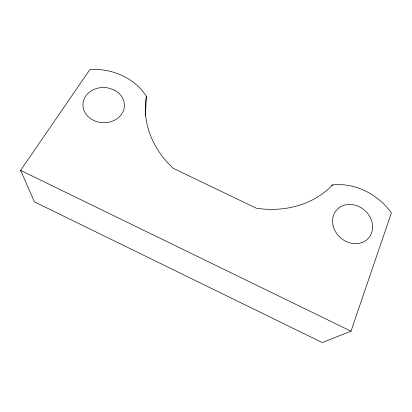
<?xml version="1.0" encoding="UTF-8"?>
<svg xmlns="http://www.w3.org/2000/svg" width="412" height="412" viewBox="0 0 412 412"><rect width="100%" height="100%" fill="white"/><g stroke="black" fill="none" stroke-linecap="round" stroke-linejoin="round"><path stroke-width="0.62" d="M145.39 115.566L146.384 96.362A59.41 50.908 0.5 0 0 89.909 69.52L20.6 170.362L34.428 201.859L322.266 342.573L351.003 331.191L391.4 212.839A60.94 52.88 43.2 0 0 332.577 184.875A91.747 78.373 23.3 0 1 256.295 208.199L173.138 168.256A91.5 78.074 19.5 0 1 146.384 96.362M331.748 185.833L332.577 184.875M20.6 170.362L351.003 331.191M114.376 90.14L109.494 88.266A20.734 17.608 2.3 0 0 83.183 107.553A20.734 17.608 2.3 0 0 115.211 119.866A20.734 17.608 2.3 0 0 114.376 90.14M332.994 225.158A21.27 18.272 41.3 0 0 365.938 240.469A21.27 18.272 41.3 0 0 358.826 206.51A21.27 18.272 41.3 0 0 332.994 225.158"/></g></svg>
